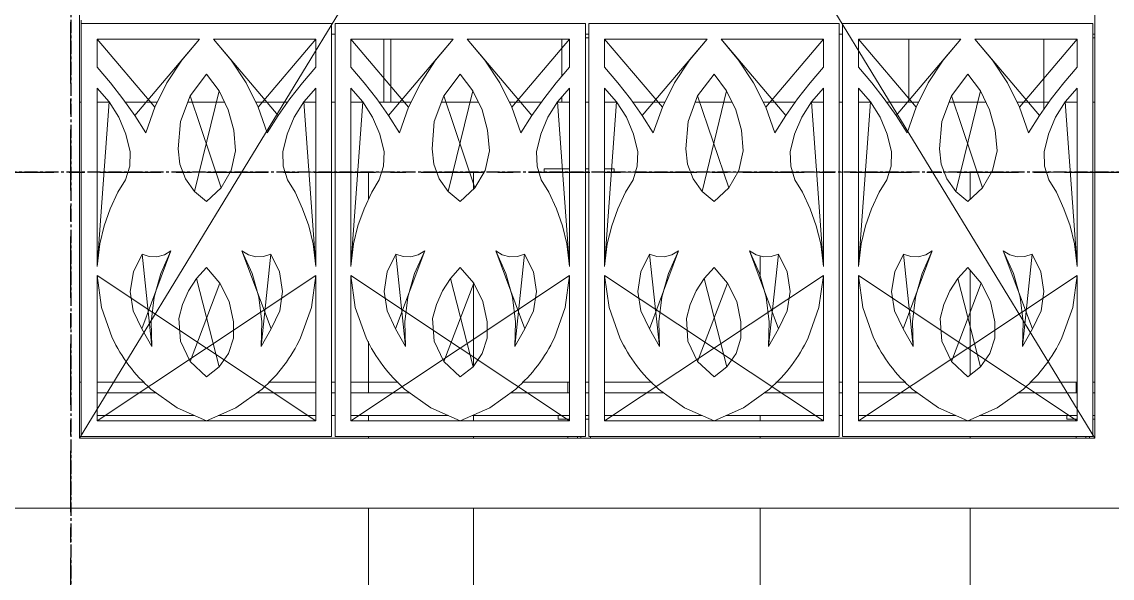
# Model space of a CAD drawing. Header units: millimetres. Extents: x -153298 to 620751, y -313239 to 250031.
# Drawn here: x 43493 to 46608, y 25166 to 26756 of the extents above; entities that cross this region are included whole.
import ezdxf
from ezdxf.enums import TextEntityAlignment as Align

# ---------------------------------------------------------------- set-up
doc = ezdxf.new("R2010")
doc.units = ezdxf.units.MM
for name, pattern in [('CENTER', [2, 1.25, -0.25, 0.25, -0.25]), ('TA_GL_000.70000', [1.925, 0.7, -0.175, 0.175, -0.175, 0.7]), ('XKITLINE00', [0])]:
    doc.linetypes.add(name, pattern=pattern)
for name, color, linetype in [('000 - 0_SYM_DWG_GRIDLINE_MAIN_COLOR_251', 251, 'Continuous'), ('000 - 0_SYM_DWG_SLOPE-SYM_TEXT_COLOR_3', 3, 'Continuous'), ('000 - EXISTING_BUILDING_MAIN_COLOR_251', 251, 'Continuous'), ('000 - EXISTING_BUILDING_MAIN_COLOR_3', 3, 'Continuous'), ('000 - GRID', 251, 'CENTER')]:
    doc.layers.add(name, color=color, linetype=linetype)
doc.layers.add('Part', color=2, linetype='Continuous', lineweight=0)
doc.styles.add('ARIAL', font='arial.ttf')
doc.styles.add('TA', font='', dxfattribs={"height": 4.5})
doc.styles.get('TA').set_extended_font_data('Cordia New')

# ---------------------------------------------------------------- blocks, each defined once
blk = doc.blocks.new('*A12971262')
at = {"layer": 'Part', "linetype": 'XKITLINE00', "lineweight": 0}
for p, q in [((395.569912, 30.902545), (395.569912, 36.670521)), ((407.409912, 31.698387), (407.409912, 32.94092)), ((407.409912, 29.31313), (407.409912, 30.902739)), ((395.569912, 12.502545), (395.569912, 30.382545)), ((407.409912, 28.171642), (407.409912, 28.353069)), ((407.409912, 22.178387), (407.409912, 23.42092)), ((407.409912, 19.79313), (407.409912, 21.382739)), ((407.409912, 18.651642), (407.409912, 18.833069)), ((407.409912, 12.658387), (407.409912, 13.90092)), ((395.569912, 10.42254), (395.569912, 11.982545)), ((407.409912, 10.42254), (407.409912, 11.862739))]:
    blk.add_line(p, q, dxfattribs=at)
blk = doc.blocks.new('*A13041267')
at = {"layer": 'Part', "linetype": 'XKITLINE00', "lineweight": 0}
for p, q in [((400.457909, 10.42254), (400.497911, 10.42254)), ((400.857919, 10.42254), (401.139185, 10.42254)), ((401.504635, 10.42254), (402.23285, 10.42254)), ((402.929858, 10.42254), (403.771649, 10.42254)), ((404.482964, 10.42254), (405.211179, 10.42254)), ((405.576629, 10.42254), (405.857895, 10.42254)), ((406.217911, 10.42254), (406.297911, 10.42254)), ((406.657919, 10.42254), (406.939185, 10.42254)), ((407.304635, 10.42254), (408.03285, 10.42254)), ((408.729858, 10.42254), (409.571649, 10.42254)), ((410.282964, 10.42254), (411.011179, 10.42254)), ((411.376629, 10.42254), (411.657895, 10.42254)), ((412.017911, 10.42254), (412.097911, 10.42254)), ((412.457919, 10.42254), (412.739185, 10.42254)), ((413.104635, 10.42254), (413.83285, 10.42254)), ((414.529858, 10.42254), (415.371649, 10.42254)), ((416.082964, 10.42254), (416.811179, 10.42254)), ((417.176629, 10.42254), (417.457895, 10.42254)), ((417.817911, 10.42254), (417.897911, 10.42254)), ((418.257919, 10.42254), (418.539185, 10.42254)), ((418.904635, 10.42254), (419.63285, 10.42254)), ((420.329858, 10.42254), (421.171649, 10.42254)), ((421.882964, 10.42254), (422.611179, 10.42254)), ((422.976629, 10.42254), (423.257895, 10.42254)), ((423.617911, 10.42254), (423.657912, 10.42254)), ((400.457909, 8.82254), (400.497911, 8.82254)), ((400.857919, 8.82254), (401.561046, 8.82254)), ((402.821795, 8.82254), (403.90225, 8.82254)), ((405.154768, 8.82254), (405.857895, 8.82254)), ((406.217911, 8.82254), (406.297911, 8.82254)), ((406.657919, 8.82254), (407.361046, 8.82254)), ((408.621795, 8.82254), (409.70225, 8.82254)), ((410.954768, 8.82254), (411.657895, 8.82254)), ((412.017911, 8.82254), (412.097911, 8.82254)), ((412.457919, 8.82254), (413.161046, 8.82254)), ((414.421795, 8.82254), (415.50225, 8.82254)), ((416.754768, 8.82254), (417.457895, 8.82254)), ((417.817911, 8.82254), (417.897911, 8.82254)), ((418.257919, 8.82254), (418.961046, 8.82254)), ((420.221795, 8.82254), (421.30225, 8.82254)), ((422.554768, 8.82254), (423.257895, 8.82254)), ((423.617911, 8.82254), (423.657912, 8.82254))]:
    blk.add_line(p, q, dxfattribs=at)
blk = doc.blocks.new('*A13051268')
at = {"layer": 'Part', "linetype": 'XKITLINE00', "lineweight": 0}
for p, q in [((400.457909, 8.822545), (400.497911, 8.822545)), ((400.857919, 8.822545), (401.561047, 8.822545)), ((402.821793, 8.822545), (403.902253, 8.822545)), ((405.154767, 8.822545), (405.857895, 8.822545)), ((406.217911, 8.822545), (406.297911, 8.822545)), ((406.657919, 8.822545), (407.361047, 8.822545)), ((408.621793, 8.822545), (409.702253, 8.822545)), ((410.954767, 8.822545), (411.657895, 8.822545)), ((412.017911, 8.822545), (412.097911, 8.822545)), ((412.457919, 8.822545), (413.161047, 8.822545)), ((414.421793, 8.822545), (415.502253, 8.822545)), ((416.754767, 8.822545), (417.457895, 8.822545)), ((417.817911, 8.822545), (417.897911, 8.822545)), ((418.257919, 8.822545), (418.961047, 8.822545)), ((420.221793, 8.822545), (421.302253, 8.822545)), ((422.554767, 8.822545), (423.257895, 8.822545)), ((423.617911, 8.822545), (423.657912, 8.822545)), ((400.457909, 4.022545), (400.497911, 4.022545)), ((400.857919, 4.022545), (401.941614, 4.022545)), ((404.7742, 4.022545), (405.857895, 4.022545)), ((406.217911, 4.022545), (406.297911, 4.022545)), ((406.657919, 4.022545), (407.741614, 4.022545)), ((410.5742, 4.022545), (411.657895, 4.022545)), ((412.017911, 4.022545), (412.097911, 4.022545)), ((412.457919, 4.022545), (413.541614, 4.022545)), ((416.3742, 4.022545), (417.457895, 4.022545)), ((417.817911, 4.022545), (417.897911, 4.022545)), ((418.257919, 4.022545), (419.341614, 4.022545)), ((422.1742, 4.022545), (423.257895, 4.022545)), ((423.617911, 4.022545), (423.657912, 4.022545))]:
    blk.add_line(p, q, dxfattribs=at)
blk = doc.blocks.new('*A13361296')
at = {"layer": 'Part', "linetype": 'XKITLINE00', "lineweight": 0}
for p, q in [((407.057888, 8.20333), (407.057888, 8.822545)), ((407.057888, 8.822545), (407.361047, 8.822545)), ((408.621793, 8.822545), (409.457888, 8.822545)), ((409.457888, 8.429114), (409.457888, 8.822545)), ((409.457888, 4.380215), (409.457888, 6.295593)), ((407.057888, 3.778517), (407.057888, 4.949614)), ((407.057888, 3.138387), (407.057888, 3.258517)), ((409.457888, 3.138387), (409.457888, 3.258517)), ((407.057888, 2.742546), (407.057888, 2.782517)), ((409.457888, 2.742546), (409.457888, 2.782517)), ((407.057888, -20.634477), (407.057888, 1.142546)), ((409.457888, -20.634477), (409.457888, 1.142546))]:
    blk.add_line(p, q, dxfattribs=at)
blk = doc.blocks.new('*A13371297')
at = {"layer": 'Part', "linetype": 'XKITLINE00', "lineweight": 0}
for p, q in [((416.754767, 8.822545), (417.457895, 8.822545)), ((417.817911, 8.822545), (417.897911, 8.822545)), ((418.257919, 8.822545), (418.961047, 8.822545)), ((420.221793, 8.822545), (420.809888, 8.822545)), ((420.809888, 8.200139), (420.809888, 8.822545)), ((416.009888, 6.477266), (416.009888, 6.912047)), ((420.809888, 4.181653), (420.809888, 6.582558)), ((416.009888, 3.138387), (416.009888, 3.258517)), ((420.809888, 3.138387), (420.809888, 3.161492)), ((416.009888, 2.742546), (416.009888, 2.782517)), ((420.809888, 2.742546), (420.809888, 2.782517)), ((416.009888, -20.634477), (416.009888, 1.142546)), ((420.809888, -20.634477), (420.809888, 1.142546))]:
    blk.add_line(p, q, dxfattribs=at)
blk = doc.blocks.new('*A17691722')
at = {"layer": '000 - EXISTING_BUILDING_MAIN_COLOR_3', "linetype": 'XKITLINE00', "lineweight": 0}
for p, q in [((423.657912, 40.822545), (400.457909, 2.742546)), ((400.457909, 40.822545), (423.657912, 2.742546)), ((400.457909, 2.742546), (400.457909, 40.822545)), ((423.657912, 2.742546), (423.657912, 40.822545)), ((400.457909, 2.742546), (423.657912, 2.742546)), ((398.857909, 1.142546), (521.257903, 1.142546))]:
    blk.add_line(p, q, dxfattribs=at)
blk = doc.blocks.new('*A17701723')
at = {"layer": 'Part', "linetype": 'XKITLINE00', "lineweight": 0}
for p, q in [((400.497911, 12.222517), (400.497911, 12.302517)), ((406.217911, 11.978517), (406.297911, 11.978517)), ((412.017911, 11.978517), (412.097911, 11.978517)), ((417.817911, 11.978517), (417.897911, 11.978517)), ((423.617911, 11.978517), (423.657912, 11.978517))]:
    blk.add_line(p, q, dxfattribs=at)
blk = doc.blocks.new('*A17741727')
at = {"layer": 'Part', "linetype": 'XKITLINE00', "lineweight": 0}
for p, q in [((400.857919, 3.778517), (402.208691, 3.778517)), ((404.507123, 3.778517), (405.857895, 3.778517)), ((406.217911, 3.778517), (406.297911, 3.778517)), ((406.657919, 3.778517), (408.008691, 3.778517)), ((410.307123, 3.778517), (411.657895, 3.778517)), ((412.017911, 3.778517), (412.097911, 3.778517)), ((412.457919, 3.778517), (413.808691, 3.778517)), ((416.107123, 3.778517), (417.457895, 3.778517)), ((417.817911, 3.778517), (417.897911, 3.778517)), ((418.257919, 3.778517), (419.608691, 3.778517)), ((421.907123, 3.778517), (423.257895, 3.778517)), ((423.617911, 3.778517), (423.657912, 3.778517)), ((400.857919, 3.258517), (403.087711, 3.258517)), ((403.628117, 3.258517), (405.857895, 3.258517)), ((406.217911, 3.258517), (406.297911, 3.258517)), ((406.657919, 3.258517), (408.887711, 3.258517)), ((409.428117, 3.258517), (411.657895, 3.258517)), ((412.017911, 3.258517), (412.097911, 3.258517)), ((412.457919, 3.258517), (414.687711, 3.258517)), ((415.228117, 3.258517), (417.457895, 3.258517)), ((417.817911, 3.258517), (417.897911, 3.258517)), ((418.257919, 3.258517), (420.487711, 3.258517)), ((421.028117, 3.258517), (423.257895, 3.258517)), ((423.617911, 3.258517), (423.657912, 3.258517))]:
    blk.add_line(p, q, dxfattribs=at)
blk = doc.blocks.new('*A18151764')
at = {"layer": 'Part', "linetype": 'XKITLINE00', "lineweight": 0}
for p, q in [((419.409912, 33.572964), (419.409912, 35.470973)), ((407.569912, 34.032392), (407.569912, 35.274208)), ((407.569912, 31.698387), (407.569912, 32.768054)), ((419.409912, 31.698387), (419.409912, 32.508756)), ((407.569912, 29.078253), (407.569912, 30.902785)), ((419.409912, 28.87711), (419.409912, 30.902854)), ((419.409912, 24.052964), (419.409912, 25.950973)), ((407.569912, 24.512392), (407.569912, 25.754208)), ((407.569912, 22.178387), (407.569912, 23.248054)), ((419.409912, 22.178387), (419.409912, 22.988756)), ((407.569912, 19.558253), (407.569912, 21.382785)), ((419.409912, 19.35711), (419.409912, 21.382854)), ((407.569912, 14.992392), (407.569912, 16.234208)), ((419.409912, 14.532964), (419.409912, 16.430973)), ((407.569912, 12.658387), (407.569912, 13.728054)), ((419.409912, 12.658387), (419.409912, 13.468756)), ((407.569912, 10.42254), (407.569912, 11.862785)), ((419.409912, 10.42254), (419.409912, 11.862854))]:
    blk.add_line(p, q, dxfattribs=at)
blk = doc.blocks.new('*A18171766')
at = {"layer": 'Part', "linetype": 'XKITLINE00', "lineweight": 0}
for p, q in [((423.237855, 3.778517), (423.237855, 4.022545)), ((423.237855, 3.138387), (423.237855, 3.178517)), ((423.237855, 2.742546), (423.237855, 2.782517))]:
    blk.add_line(p, q, dxfattribs=at)
blk = doc.blocks.new('*A18181767')
at = {"layer": 'Part', "linetype": 'XKITLINE00', "lineweight": 0}
for p, q in [((423.457855, 2.742546), (423.457855, 2.782517)), ((423.537855, 2.742546), (423.537855, 2.782517))]:
    blk.add_line(p, q, dxfattribs=at)
blk = doc.blocks.new('*A18191768')
at = {"layer": 'Part', "linetype": 'XKITLINE00', "lineweight": 0}
for p, q in [((423.017855, 3.258517), (423.017855, 3.178517)), ((423.017855, 3.178517), (423.257895, 3.178517)), ((423.617911, 3.178517), (423.657912, 3.178517))]:
    blk.add_line(p, q, dxfattribs=at)
blk = doc.blocks.new('*A18271776')
at = {"layer": 'Part', "linetype": 'XKITLINE00', "lineweight": 0}
for p, q in [((422.497888, 38.821757), (422.497888, 40.022545)), ((422.497888, 34.655695), (422.497888, 34.659501)), ((422.497888, 31.698387), (422.497888, 32.932262)), ((422.497888, 29.301757), (422.497888, 30.902741)), ((422.497888, 25.135695), (422.497888, 25.139501)), ((422.497888, 22.178387), (422.497888, 23.412262)), ((422.497888, 19.781757), (422.497888, 21.382741)), ((422.497888, 15.615695), (422.497888, 15.619501)), ((422.497888, 12.658387), (422.497888, 13.892262)), ((422.497888, 10.261757), (422.497888, 11.862741)), ((422.554767, 8.822545), (423.257895, 8.822545)), ((423.617911, 8.822545), (423.657912, 8.822545)), ((424.457912, 8.822545), (424.497888, 8.822545))]:
    blk.add_line(p, q, dxfattribs=at)
blk = doc.blocks.new('*A18281777')
at = {"layer": 'Part', "linetype": 'XKITLINE00', "lineweight": 0}
for p, q in [((398.497888, 8.822545), (398.497888, 40.022545)), ((398.497888, 40.022545), (398.857909, 40.022545)), ((400.457909, 40.022545), (400.497888, 40.022545)), ((398.497888, 8.822545), (398.857909, 8.822545)), ((400.457909, 8.822545), (400.497888, 8.822545))]:
    blk.add_line(p, q, dxfattribs=at)
blk = doc.blocks.new('*A18301779')
at = {"layer": '000 - EXISTING_BUILDING_MAIN_COLOR_251', "linetype": 'XKITLINE00', "lineweight": 0}
for p, q in [((400.497911, 2.782517), (400.497911, 12.222517)), ((400.497911, 12.222517), (406.217911, 12.222517)), ((406.217911, 12.222517), (406.217911, 2.782517)), ((406.297911, 2.782517), (406.297911, 12.222517)), ((406.297911, 12.222517), (412.017911, 12.222517)), ((412.017911, 12.222517), (412.017911, 2.782517)), ((417.817911, 12.222517), (412.097911, 12.222517)), ((412.097911, 12.222517), (412.097911, 2.782517)), ((417.817911, 2.782517), (417.817911, 12.222517)), ((423.617911, 12.222517), (417.897911, 12.222517)), ((417.897911, 12.222517), (417.897911, 2.782517)), ((423.617911, 2.782517), (423.617911, 12.222517)), ((400.857919, 11.862523), (403.197671, 11.863195)), ((400.857919, 11.862523), (402.177312, 10.310619)), ((400.857919, 11.225377), (400.857919, 11.862523)), ((403.197671, 11.863195), (401.718825, 10.118561)), ((403.197671, 11.863195), (402.795711, 11.38812)), ((403.518143, 11.863195), (404.996989, 10.118561)), ((403.920103, 11.38812), (403.518143, 11.863195)), ((403.518143, 11.863195), (405.857895, 11.862523)), ((405.857895, 11.862523), (404.538502, 10.310619)), ((405.857895, 11.862523), (405.857895, 11.225377)), ((406.657919, 11.862523), (408.997671, 11.863195)), ((406.657919, 11.862523), (407.977312, 10.310619)), ((406.657919, 11.225377), (406.657919, 11.862523)), ((408.997671, 11.863195), (407.518825, 10.118561)), ((408.997671, 11.863195), (408.595711, 11.38812)), ((409.318143, 11.863195), (410.796989, 10.118561)), ((409.720103, 11.38812), (409.318143, 11.863195)), ((409.318143, 11.863195), (411.657895, 11.862523)), ((411.657895, 11.862523), (410.338502, 10.310619)), ((411.657895, 11.862523), (411.657895, 11.225377)), ((412.457919, 11.862523), (414.797671, 11.863195)), ((412.457919, 11.862523), (413.777312, 10.310619)), ((412.457919, 11.225377), (412.457919, 11.862523)), ((414.797671, 11.863195), (413.318825, 10.118561)), ((414.797671, 11.863195), (414.395711, 11.38812)), ((415.118143, 11.863195), (416.596989, 10.118561)), ((415.520103, 11.38812), (415.118143, 11.863195)), ((415.118143, 11.863195), (417.457895, 11.862523)), ((417.457895, 11.862523), (416.138502, 10.310619)), ((417.457895, 11.862523), (417.457895, 11.225377)), ((418.257919, 11.862523), (420.597671, 11.863195)), ((418.257919, 11.862523), (419.577312, 10.310619)), ((418.257919, 11.225377), (418.257919, 11.862523)), ((420.597671, 11.863195), (419.118825, 10.118561)), ((420.597671, 11.863195), (420.195711, 11.38812)), ((420.918143, 11.863195), (422.396989, 10.118561)), ((421.320103, 11.38812), (420.918143, 11.863195)), ((420.918143, 11.863195), (423.257895, 11.862523)), ((423.257895, 11.862523), (421.938502, 10.310619)), ((423.257895, 11.862523), (423.257895, 11.225377)), ((401.162219, 10.87014), (400.857919, 11.225377)), ((402.795711, 11.38812), (402.453931, 10.868068)), ((404.261883, 10.868068), (403.920103, 11.38812)), ((405.553595, 10.87014), (405.857895, 11.225377)), ((406.962219, 10.87014), (406.657919, 11.225377)), ((408.595711, 11.38812), (408.253931, 10.868068)), ((410.061883, 10.868068), (409.720103, 11.38812)), ((411.353595, 10.87014), (411.657895, 11.225377)), ((412.762219, 10.87014), (412.457919, 11.225377)), ((414.395711, 11.38812), (414.053931, 10.868068)), ((415.861883, 10.868068), (415.520103, 11.38812)), ((417.153595, 10.87014), (417.457895, 11.225377)), ((418.562219, 10.87014), (418.257919, 11.225377)), ((420.195711, 11.38812), (419.853931, 10.868068)), ((421.661883, 10.868068), (421.320103, 11.38812)), ((422.953595, 10.87014), (423.257895, 11.225377)), ((402.984028, 10.566175), (403.357895, 11.065694)), ((403.357895, 11.065694), (403.644908, 10.681065)), ((408.784028, 10.566175), (409.157895, 11.065694)), ((409.157895, 11.065694), (409.444908, 10.681065)), ((414.584028, 10.566175), (414.957895, 11.065694)), ((414.957895, 11.065694), (415.244908, 10.681065)), ((420.384028, 10.566175), (420.757895, 11.065694)), ((420.757895, 11.065694), (421.044908, 10.681065)), ((400.857919, 10.746434), (400.857919, 6.666434)), ((401.132936, 10.432518), (400.857919, 10.746434)), ((401.449402, 10.500927), (401.162219, 10.87014)), ((402.453931, 10.868068), (402.177312, 10.310619)), ((404.538502, 10.310619), (404.261883, 10.868068)), ((405.553595, 10.87014), (405.266412, 10.500927)), ((405.582878, 10.432518), (405.857895, 10.746434)), ((405.857895, 10.746434), (405.857895, 6.666434)), ((406.657919, 10.746434), (406.657919, 6.666434)), ((406.932936, 10.432518), (406.657919, 10.746434)), ((407.249402, 10.500927), (406.962219, 10.87014)), ((408.253931, 10.868068), (407.977312, 10.310619)), ((410.338502, 10.310619), (410.061883, 10.868068)), ((411.353595, 10.87014), (411.066412, 10.500927)), ((411.382878, 10.432518), (411.657895, 10.746434)), ((411.657895, 10.746434), (411.657895, 6.666434)), ((412.457919, 10.746434), (412.457919, 6.666434)), ((412.732936, 10.432518), (412.457919, 10.746434)), ((413.049402, 10.500927), (412.762219, 10.87014)), ((414.053931, 10.868068), (413.777312, 10.310619)), ((416.138502, 10.310619), (415.861883, 10.868068)), ((417.153595, 10.87014), (416.866412, 10.500927)), ((417.182878, 10.432518), (417.457895, 10.746434)), ((417.457895, 6.666434), (417.457895, 10.746434)), ((418.257919, 10.746434), (418.257919, 6.666434)), ((418.532936, 10.432518), (418.257919, 10.746434)), ((418.849402, 10.500927), (418.562219, 10.87014)), ((419.853931, 10.868068), (419.577312, 10.310619)), ((421.938502, 10.310619), (421.661883, 10.868068)), ((422.953595, 10.87014), (422.666412, 10.500927)), ((422.982878, 10.432518), (423.257895, 10.746434)), ((423.257895, 6.666434), (423.257895, 10.746434)), ((401.718825, 10.118561), (401.449402, 10.500927)), ((402.763857, 9.982377), (402.984028, 10.566175)), ((402.984028, 10.566175), (403.695296, 8.463653)), ((403.644908, 10.681065), (403.084853, 8.381446)), ((403.644908, 10.681065), (403.856162, 10.250151)), ((405.266412, 10.500927), (404.996989, 10.118561)), ((407.518825, 10.118561), (407.249402, 10.500927)), ((408.563857, 9.982377), (408.784028, 10.566175)), ((408.784028, 10.566175), (409.495296, 8.463653)), ((409.444908, 10.681065), (408.884853, 8.381446)), ((409.444908, 10.681065), (409.656162, 10.250151)), ((411.066412, 10.500927), (410.796989, 10.118561)), ((413.318825, 10.118561), (413.049402, 10.500927)), ((414.363857, 9.982377), (414.584028, 10.566175)), ((414.584028, 10.566175), (415.295296, 8.463653)), ((415.244908, 10.681065), (414.684853, 8.381446)), ((415.244908, 10.681065), (415.456162, 10.250151)), ((416.866412, 10.500927), (416.596989, 10.118561)), ((419.118825, 10.118561), (418.849402, 10.500927)), ((420.163857, 9.982377), (420.384028, 10.566175)), ((420.384028, 10.566175), (421.095296, 8.463653)), ((421.044908, 10.681065), (420.484853, 8.381446)), ((421.044908, 10.681065), (421.256162, 10.250151)), ((422.666412, 10.500927), (422.396989, 10.118561)), ((401.132936, 10.432518), (400.857919, 6.666434)), ((401.132936, 10.432518), (401.354443, 10.078805)), ((402.177312, 10.310619), (401.969888, 9.723897)), ((403.856162, 10.250151), (403.984427, 9.787697)), ((404.745926, 9.723897), (404.538502, 10.310619)), ((405.361371, 10.078805), (405.582878, 10.432518)), ((405.582878, 10.432518), (405.857895, 6.666434)), ((406.932936, 10.432518), (406.657919, 6.666434)), ((406.932936, 10.432518), (407.154443, 10.078805)), ((407.977312, 10.310619), (407.769888, 9.723897)), ((409.656162, 10.250151), (409.784427, 9.787697)), ((410.545926, 9.723897), (410.338502, 10.310619)), ((411.161371, 10.078805), (411.382878, 10.432518)), ((411.382878, 10.432518), (411.657895, 6.666434)), ((412.457919, 6.666434), (412.732936, 10.432518)), ((412.732936, 10.432518), (412.954443, 10.078805)), ((413.777312, 10.310619), (413.569888, 9.723897)), ((415.456162, 10.250151), (415.584427, 9.787697)), ((416.345926, 9.723897), (416.138502, 10.310619)), ((416.961371, 10.078805), (417.182878, 10.432518)), ((417.182878, 10.432518), (417.457895, 6.666434)), ((418.257919, 6.666434), (418.532936, 10.432518)), ((418.532936, 10.432518), (418.754443, 10.078805)), ((419.577312, 10.310619), (419.369888, 9.723897)), ((421.256162, 10.250151), (421.384427, 9.787697)), ((422.145926, 9.723897), (421.938502, 10.310619)), ((422.761371, 10.078805), (422.982878, 10.432518)), ((422.982878, 10.432518), (423.257895, 6.666434)), ((401.354443, 10.078805), (401.516785, 9.694328)), ((401.969888, 9.723897), (401.718825, 10.118561)), ((402.714758, 9.360376), (402.763857, 9.982377)), ((404.996989, 10.118561), (404.745926, 9.723897)), ((405.199029, 9.694328), (405.361371, 10.078805)), ((407.154443, 10.078805), (407.316785, 9.694328)), ((407.769888, 9.723897), (407.518825, 10.118561)), ((408.514758, 9.360376), (408.563857, 9.982377)), ((410.796989, 10.118561), (410.545926, 9.723897)), ((410.999029, 9.694328), (411.161371, 10.078805)), ((412.954443, 10.078805), (413.116785, 9.694328)), ((413.569888, 9.723897), (413.318825, 10.118561)), ((414.314758, 9.360376), (414.363857, 9.982377)), ((416.596989, 10.118561), (416.345926, 9.723897)), ((416.799029, 9.694328), (416.961371, 10.078805)), ((418.754443, 10.078805), (418.916785, 9.694328)), ((419.369888, 9.723897), (419.118825, 10.118561)), ((420.114758, 9.360376), (420.163857, 9.982377)), ((422.396989, 10.118561), (422.145926, 9.723897)), ((422.599029, 9.694328), (422.761371, 10.078805)), ((404.025313, 9.309529), (403.984427, 9.787697)), ((409.825313, 9.309529), (409.784427, 9.787697)), ((415.625313, 9.309529), (415.584427, 9.787697)), ((421.425313, 9.309529), (421.384427, 9.787697)), ((401.615815, 9.288901), (401.516785, 9.694328)), ((405.099998, 9.288901), (405.199029, 9.694328)), ((407.415815, 9.288901), (407.316785, 9.694328)), ((410.899998, 9.288901), (410.999029, 9.694328)), ((413.215815, 9.288901), (413.116785, 9.694328)), ((416.699998, 9.288901), (416.799029, 9.694328)), ((419.015815, 9.288901), (418.916785, 9.694328)), ((422.499998, 9.288901), (422.599029, 9.694328)), ((401.615815, 9.288901), (401.603508, 8.961042)), ((402.752504, 9.005819), (402.714758, 9.360376)), ((404.025313, 9.309529), (403.924698, 8.861468)), ((405.112306, 8.961042), (405.099998, 9.288901)), ((407.415815, 9.288901), (407.403508, 8.961042)), ((408.552504, 9.005819), (408.514758, 9.360376)), ((409.825313, 9.309529), (409.724698, 8.861468)), ((410.912306, 8.961042), (410.899998, 9.288901)), ((413.215815, 9.288901), (413.203508, 8.961042)), ((414.352504, 9.005819), (414.314758, 9.360376)), ((415.625313, 9.309529), (415.524698, 8.861468)), ((416.712306, 8.961042), (416.699998, 9.288901)), ((419.015815, 9.288901), (419.003508, 8.961042)), ((420.152504, 9.005819), (420.114758, 9.360376)), ((421.425313, 9.309529), (421.324698, 8.861468)), ((422.512306, 8.961042), (422.499998, 9.288901)), ((402.878596, 8.672297), (402.752504, 9.005819)), ((408.678596, 8.672297), (408.552504, 9.005819)), ((414.478596, 8.672297), (414.352504, 9.005819)), ((420.278596, 8.672297), (420.152504, 9.005819)), ((401.603508, 8.961042), (401.50734, 8.647363)), ((403.924698, 8.861468), (403.695296, 8.463653)), ((405.208474, 8.647363), (405.112306, 8.961042)), ((407.403508, 8.961042), (407.30734, 8.647363)), ((409.724698, 8.861468), (409.495296, 8.463653)), ((411.008474, 8.647363), (410.912306, 8.961042)), ((413.203508, 8.961042), (413.10734, 8.647363)), ((415.524698, 8.861468), (415.295296, 8.463653)), ((416.808474, 8.647363), (416.712306, 8.961042)), ((419.003508, 8.961042), (418.90734, 8.647363)), ((421.324698, 8.861468), (421.095296, 8.463653)), ((422.608474, 8.647363), (422.512306, 8.961042)), ((401.333773, 8.368944), (401.50734, 8.647363)), ((403.084853, 8.381446), (402.878596, 8.672297)), ((405.382041, 8.368944), (405.208474, 8.647363)), ((407.133773, 8.368944), (407.30734, 8.647363)), ((408.884853, 8.381446), (408.678596, 8.672297)), ((411.182041, 8.368944), (411.008474, 8.647363)), ((412.933773, 8.368944), (413.10734, 8.647363)), ((414.684853, 8.381446), (414.478596, 8.672297)), ((416.982041, 8.368944), (416.808474, 8.647363)), ((418.733773, 8.368944), (418.90734, 8.647363)), ((420.484853, 8.381446), (420.278596, 8.672297)), ((422.782041, 8.368944), (422.608474, 8.647363)), ((401.333773, 8.368944), (401.159609, 7.988841)), ((403.357895, 8.152135), (403.084853, 8.381446)), ((403.695296, 8.463653), (403.357895, 8.152135)), ((405.556205, 7.988841), (405.382041, 8.368944)), ((407.133773, 8.368944), (406.959609, 7.988841)), ((409.157895, 8.152135), (408.884853, 8.381446)), ((409.495296, 8.463653), (409.157895, 8.152135)), ((411.356205, 7.988841), (411.182041, 8.368944)), ((412.933773, 8.368944), (412.759609, 7.988841)), ((414.957895, 8.152135), (414.684853, 8.381446)), ((415.295296, 8.463653), (414.957895, 8.152135)), ((417.156205, 7.988841), (416.982041, 8.368944)), ((418.733773, 8.368944), (418.559609, 7.988841)), ((420.757895, 8.152135), (420.484853, 8.381446)), ((421.095296, 8.463653), (420.757895, 8.152135)), ((422.956205, 7.988841), (422.782041, 8.368944)), ((401.159609, 7.988841), (401.021038, 7.594367)), ((405.694776, 7.594367), (405.556205, 7.988841)), ((406.959609, 7.988841), (406.821038, 7.594367)), ((411.494776, 7.594367), (411.356205, 7.988841)), ((412.759609, 7.988841), (412.621038, 7.594367)), ((417.294776, 7.594367), (417.156205, 7.988841)), ((418.559609, 7.988841), (418.421038, 7.594367)), ((423.094776, 7.594367), (422.956205, 7.988841)), ((401.021038, 7.594367), (400.919228, 7.188848)), ((405.796585, 7.188848), (405.694776, 7.594367)), ((406.821038, 7.594367), (406.719228, 7.188848)), ((411.596585, 7.188848), (411.494776, 7.594367)), ((412.621038, 7.594367), (412.519228, 7.188848)), ((417.396585, 7.188848), (417.294776, 7.594367)), ((418.421038, 7.594367), (418.319228, 7.188848)), ((423.196585, 7.188848), (423.094776, 7.594367)), ((400.919228, 7.188848), (400.857919, 6.666434)), ((402.545884, 7.025792), (401.881119, 5.241918)), ((402.545884, 7.025792), (402.31483, 6.509249)), ((402.396155, 6.935593), (402.545884, 7.025792)), ((404.16993, 7.025792), (404.834695, 5.241918)), ((404.400984, 6.509249), (404.16993, 7.025792)), ((404.16993, 7.025792), (404.319659, 6.935593)), ((405.857895, 6.666434), (405.796585, 7.188848)), ((406.719228, 7.188848), (406.657919, 6.666434)), ((408.345884, 7.025792), (407.681119, 5.241918)), ((408.345884, 7.025792), (408.11483, 6.509249)), ((408.196155, 6.935593), (408.345884, 7.025792)), ((409.96993, 7.025792), (410.634695, 5.241918)), ((410.200984, 6.509249), (409.96993, 7.025792)), ((409.96993, 7.025792), (410.119659, 6.935593)), ((411.657895, 6.666434), (411.596585, 7.188848)), ((412.519228, 7.188848), (412.457919, 6.666434)), ((414.145884, 7.025792), (413.481119, 5.241918)), ((414.145884, 7.025792), (413.91483, 6.509249)), ((413.996155, 6.935593), (414.145884, 7.025792)), ((415.76993, 7.025792), (416.434695, 5.241918)), ((416.000984, 6.509249), (415.76993, 7.025792)), ((415.76993, 7.025792), (415.919659, 6.935593)), ((417.457895, 6.666434), (417.396585, 7.188848)), ((418.319228, 7.188848), (418.257919, 6.666434)), ((419.945884, 7.025792), (419.281119, 5.241918)), ((419.945884, 7.025792), (419.71483, 6.509249)), ((419.796155, 6.935593), (419.945884, 7.025792)), ((421.56993, 7.025792), (422.234695, 5.241918)), ((421.800984, 6.509249), (421.56993, 7.025792)), ((421.56993, 7.025792), (421.719659, 6.935593)), ((423.257895, 6.666434), (423.196585, 7.188848)), ((401.687051, 6.545111), (401.886307, 6.951741)), ((401.886307, 6.951741), (402.108994, 4.836827)), ((401.886307, 6.951741), (402.05231, 6.89699)), ((402.05231, 6.89699), (402.22702, 6.891456)), ((402.22702, 6.891456), (402.396155, 6.935593)), ((404.319659, 6.935593), (404.488793, 6.891456)), ((404.488793, 6.891456), (404.663504, 6.89699)), ((404.829507, 6.951741), (404.60682, 4.836827)), ((404.663504, 6.89699), (404.829507, 6.951741)), ((404.829507, 6.951741), (405.028763, 6.545111)), ((407.487051, 6.545111), (407.686307, 6.951741)), ((407.686307, 6.951741), (407.908994, 4.836827)), ((407.686307, 6.951741), (407.85231, 6.89699)), ((407.85231, 6.89699), (408.02702, 6.891456)), ((408.02702, 6.891456), (408.196155, 6.935593)), ((410.119659, 6.935593), (410.288793, 6.891456)), ((410.288793, 6.891456), (410.463504, 6.89699)), ((410.629507, 6.951741), (410.40682, 4.836827)), ((410.463504, 6.89699), (410.629507, 6.951741)), ((410.629507, 6.951741), (410.828763, 6.545111)), ((413.287051, 6.545111), (413.486307, 6.951741)), ((413.486307, 6.951741), (413.708994, 4.836827)), ((413.486307, 6.951741), (413.65231, 6.89699)), ((413.65231, 6.89699), (413.82702, 6.891456)), ((413.82702, 6.891456), (413.996155, 6.935593)), ((415.919659, 6.935593), (416.088793, 6.891456)), ((416.088793, 6.891456), (416.263504, 6.89699)), ((416.429507, 6.951741), (416.20682, 4.836827)), ((416.263504, 6.89699), (416.429507, 6.951741)), ((416.429507, 6.951741), (416.628763, 6.545111)), ((419.087051, 6.545111), (419.286307, 6.951741)), ((419.286307, 6.951741), (419.508994, 4.836827)), ((419.286307, 6.951741), (419.45231, 6.89699)), ((419.45231, 6.89699), (419.62702, 6.891456)), ((419.62702, 6.891456), (419.796155, 6.935593)), ((421.719659, 6.935593), (421.888793, 6.891456)), ((421.888793, 6.891456), (422.063504, 6.89699)), ((422.229507, 6.951741), (422.00682, 4.836827)), ((422.063504, 6.89699), (422.229507, 6.951741)), ((422.229507, 6.951741), (422.428763, 6.545111)), ((401.617637, 6.097637), (401.687051, 6.545111)), ((402.31483, 6.509249), (402.163059, 5.964118)), ((403.132818, 6.392025), (403.357895, 6.64272)), ((403.357895, 6.64272), (403.665902, 6.28632)), ((404.552755, 5.964118), (404.400984, 6.509249)), ((405.028763, 6.545111), (405.098177, 6.097637)), ((407.417637, 6.097637), (407.487051, 6.545111)), ((408.11483, 6.509249), (407.963059, 5.964118)), ((408.932818, 6.392025), (409.157895, 6.64272)), ((409.157895, 6.64272), (409.465902, 6.28632)), ((410.352755, 5.964118), (410.200984, 6.509249)), ((410.828763, 6.545111), (410.898177, 6.097637)), ((413.217637, 6.097637), (413.287051, 6.545111)), ((413.91483, 6.509249), (413.763059, 5.964118)), ((414.732818, 6.392025), (414.957895, 6.64272)), ((414.957895, 6.64272), (415.265902, 6.28632)), ((416.152755, 5.964118), (416.000984, 6.509249)), ((416.628763, 6.545111), (416.698177, 6.097637)), ((419.017637, 6.097637), (419.087051, 6.545111)), ((419.71483, 6.509249), (419.563059, 5.964118)), ((420.532818, 6.392025), (420.757895, 6.64272)), ((420.757895, 6.64272), (421.065902, 6.28632)), ((421.952755, 5.964118), (421.800984, 6.509249)), ((422.428763, 6.545111), (422.498177, 6.097637)), ((400.857919, 6.458957), (405.857895, 3.138387)), ((405.857895, 6.458957), (400.857919, 3.138387)), ((400.857919, 3.138387), (400.857919, 6.458957)), ((400.857919, 6.458957), (400.959356, 5.729821)), ((402.94957, 6.10931), (403.132818, 6.392025)), ((403.665902, 6.28632), (402.982075, 4.494752)), ((403.132818, 6.392025), (403.651025, 4.370287)), ((403.665902, 6.28632), (403.87561, 5.864524)), ((405.756458, 5.729821), (405.857895, 6.458957)), ((405.857895, 6.458957), (405.857895, 3.138387)), ((406.657919, 6.458957), (411.657895, 3.138387)), ((411.657895, 6.458957), (406.657919, 3.138387)), ((406.657919, 3.138387), (406.657919, 6.458957)), ((406.657919, 6.458957), (406.759356, 5.729821)), ((408.74957, 6.10931), (408.932818, 6.392025)), ((409.465902, 6.28632), (408.782075, 4.494752)), ((408.932818, 6.392025), (409.451025, 4.370287)), ((409.465902, 6.28632), (409.67561, 5.864524)), ((411.556458, 5.729821), (411.657895, 6.458957)), ((411.657895, 6.458957), (411.657895, 3.138387)), ((412.457919, 6.458957), (417.457895, 3.138387)), ((417.457895, 6.458957), (412.457919, 3.138387)), ((412.457919, 3.138387), (412.457919, 6.458957)), ((412.457919, 6.458957), (412.559356, 5.729821)), ((414.54957, 6.10931), (414.732818, 6.392025)), ((415.265902, 6.28632), (414.582075, 4.494752)), ((414.732818, 6.392025), (415.251025, 4.370287)), ((415.265902, 6.28632), (415.47561, 5.864524)), ((417.356458, 5.729821), (417.457895, 6.458957)), ((417.457895, 6.458957), (417.457895, 3.138387)), ((418.257919, 6.458957), (423.257895, 3.138387)), ((423.257895, 6.458957), (418.257919, 3.138387)), ((418.257919, 3.138387), (418.257919, 6.458957)), ((418.257919, 6.458957), (418.359356, 5.729821)), ((420.34957, 6.10931), (420.532818, 6.392025)), ((421.065902, 6.28632), (420.382075, 4.494752)), ((420.532818, 6.392025), (421.051025, 4.370287)), ((421.065902, 6.28632), (421.27561, 5.864524)), ((423.156458, 5.729821), (423.257895, 6.458957)), ((423.257895, 6.458957), (423.257895, 3.138387)), ((401.684335, 5.64975), (401.617637, 6.097637)), ((402.812631, 5.801487), (402.94957, 6.10931)), ((405.098177, 6.097637), (405.031479, 5.64975)), ((407.484335, 5.64975), (407.417637, 6.097637)), ((408.612631, 5.801487), (408.74957, 6.10931)), ((410.898177, 6.097637), (410.831479, 5.64975)), ((413.284335, 5.64975), (413.217637, 6.097637)), ((414.412631, 5.801487), (414.54957, 6.10931)), ((416.698177, 6.097637), (416.631479, 5.64975)), ((419.084335, 5.64975), (419.017637, 6.097637)), ((420.212631, 5.801487), (420.34957, 6.10931)), ((422.498177, 6.097637), (422.431479, 5.64975)), ((402.163059, 5.964118), (402.093936, 5.402491)), ((402.725347, 5.476081), (402.812631, 5.801487)), ((403.87561, 5.864524), (403.973846, 5.40383)), ((404.621878, 5.402491), (404.552755, 5.964118)), ((407.963059, 5.964118), (407.893936, 5.402491)), ((408.525347, 5.476081), (408.612631, 5.801487)), ((409.67561, 5.864524), (409.773846, 5.40383)), ((410.421878, 5.402491), (410.352755, 5.964118)), ((413.763059, 5.964118), (413.693936, 5.402491)), ((414.325347, 5.476081), (414.412631, 5.801487)), ((415.47561, 5.864524), (415.573846, 5.40383)), ((416.221878, 5.402491), (416.152755, 5.964118)), ((419.563059, 5.964118), (419.493936, 5.402491)), ((420.125347, 5.476081), (420.212631, 5.801487)), ((421.27561, 5.864524), (421.373846, 5.40383)), ((422.021878, 5.402491), (421.952755, 5.964118)), ((400.959356, 5.729821), (401.205602, 5.03607)), ((401.881119, 5.241918), (401.684335, 5.64975)), ((405.031479, 5.64975), (404.834695, 5.241918)), ((405.510212, 5.03607), (405.756458, 5.729821)), ((406.759356, 5.729821), (407.005602, 5.03607)), ((407.681119, 5.241918), (407.484335, 5.64975)), ((410.831479, 5.64975), (410.634695, 5.241918)), ((411.310212, 5.03607), (411.556458, 5.729821)), ((412.559356, 5.729821), (412.805602, 5.03607)), ((413.481119, 5.241918), (413.284335, 5.64975)), ((416.631479, 5.64975), (416.434695, 5.241918)), ((417.110212, 5.03607), (417.356458, 5.729821)), ((418.359356, 5.729821), (418.605602, 5.03607)), ((419.281119, 5.241918), (419.084335, 5.64975)), ((422.431479, 5.64975), (422.234695, 5.241918)), ((422.910212, 5.03607), (423.156458, 5.729821)), ((402.108994, 4.836827), (401.881119, 5.241918)), ((402.093936, 5.402491), (402.108994, 4.836827)), ((402.761087, 4.961185), (402.725347, 5.476081)), ((403.97361, 5.031665), (403.973846, 5.40383)), ((404.60682, 4.836827), (404.621878, 5.402491)), ((404.834695, 5.241918), (404.60682, 4.836827)), ((407.908994, 4.836827), (407.681119, 5.241918)), ((407.893936, 5.402491), (407.908994, 4.836827)), ((408.561087, 4.961185), (408.525347, 5.476081)), ((409.77361, 5.031665), (409.773846, 5.40383)), ((410.40682, 4.836827), (410.421878, 5.402491)), ((410.634695, 5.241918), (410.40682, 4.836827)), ((413.708994, 4.836827), (413.481119, 5.241918)), ((413.693936, 5.402491), (413.708994, 4.836827)), ((414.361087, 4.961185), (414.325347, 5.476081)), ((415.57361, 5.031665), (415.573846, 5.40383)), ((416.20682, 4.836827), (416.221878, 5.402491)), ((416.434695, 5.241918), (416.20682, 4.836827)), ((419.508994, 4.836827), (419.281119, 5.241918)), ((419.493936, 5.402491), (419.508994, 4.836827)), ((420.161087, 4.961185), (420.125347, 5.476081)), ((421.37361, 5.031665), (421.373846, 5.40383)), ((422.00682, 4.836827), (422.021878, 5.402491)), ((422.234695, 5.241918), (422.00682, 4.836827)), ((403.97361, 5.031665), (403.862653, 4.676425)), ((409.77361, 5.031665), (409.662653, 4.676425)), ((415.57361, 5.031665), (415.462653, 4.676425)), ((421.37361, 5.031665), (421.262653, 4.676425)), ((402.982075, 4.494752), (402.761087, 4.961185)), ((408.782075, 4.494752), (408.561087, 4.961185)), ((414.582075, 4.494752), (414.361087, 4.961185)), ((420.382075, 4.494752), (420.161087, 4.961185)), ((403.357895, 4.140981), (402.982075, 4.494752)), ((403.862653, 4.676425), (403.651025, 4.370287)), ((409.157895, 4.140981), (408.782075, 4.494752)), ((409.662653, 4.676425), (409.451025, 4.370287)), ((414.957895, 4.140981), (414.582075, 4.494752)), ((415.462653, 4.676425), (415.251025, 4.370287)), ((420.757895, 4.140981), (420.382075, 4.494752)), ((421.262653, 4.676425), (421.051025, 4.370287)), ((403.651025, 4.370287), (403.357895, 4.140981)), ((409.451025, 4.370287), (409.157895, 4.140981)), ((415.251025, 4.370287), (414.957895, 4.140981)), ((421.051025, 4.370287), (420.757895, 4.140981)), ((402.086609, 3.865891), (402.685244, 3.437448)), ((404.03057, 3.437448), (404.629205, 3.865891)), ((407.886609, 3.865891), (408.485244, 3.437448)), ((409.83057, 3.437448), (410.429205, 3.865891)), ((413.686609, 3.865891), (414.285244, 3.437448)), ((415.63057, 3.437448), (416.229205, 3.865891)), ((419.486609, 3.865891), (420.085244, 3.437448)), ((421.43057, 3.437448), (422.029205, 3.865891)), ((402.685244, 3.437448), (403.357919, 3.138387)), ((403.357919, 3.138387), (404.03057, 3.437448)), ((408.485244, 3.437448), (409.157919, 3.138387)), ((409.157919, 3.138387), (409.83057, 3.437448)), ((414.285244, 3.437448), (414.957919, 3.138387)), ((414.957919, 3.138387), (415.63057, 3.437448)), ((420.085244, 3.437448), (420.757919, 3.138387)), ((420.757919, 3.138387), (421.43057, 3.437448)), ((405.857895, 3.138387), (400.857919, 3.138387)), ((411.657895, 3.138387), (406.657919, 3.138387)), ((417.457895, 3.138387), (412.457919, 3.138387)), ((423.257895, 3.138387), (418.257919, 3.138387)), ((406.217911, 2.782517), (400.497911, 2.782517)), ((412.017911, 2.782517), (406.297911, 2.782517)), ((412.097911, 2.782517), (417.817911, 2.782517)), ((417.897911, 2.782517), (423.617911, 2.782517))]:
    blk.add_line(p, q, dxfattribs=at)
for centre, start, end in [((404.490858, 6.592746), 205.353329, 228.597597), ((402.224956, 6.592746), 311.402403, 334.646671), ((410.290858, 6.592746), 205.353329, 228.597597), ((408.024956, 6.592746), 311.402403, 334.646671), ((416.090858, 6.592746), 205.353329, 228.597597), ((413.824956, 6.592746), 311.402403, 334.646671), ((421.890858, 6.592746), 205.353329, 228.597597), ((419.624956, 6.592746), 311.402403, 334.646671)]:
    blk.add_arc(centre, 3.635402, start, end, dxfattribs=at)
blk = doc.blocks.new('*A18321781')
at = {"layer": 'Part', "linetype": 'XKITLINE00', "lineweight": 0}
for p, q in [((411.477855, 36.202535), (411.477855, 36.742545)), ((411.477855, 31.698387), (411.477855, 34.068372)), ((411.477855, 30.0552), (411.477855, 30.902575)), ((411.477855, 26.682535), (411.477855, 29.580929)), ((411.477855, 22.178387), (411.477855, 24.548372)), ((411.477855, 20.5352), (411.477855, 21.382575)), ((411.477855, 17.162535), (411.477855, 20.060929)), ((411.477855, 12.658387), (411.477855, 15.028372)), ((411.477855, 11.0152), (411.477855, 11.862575)), ((411.477855, 10.42254), (411.477855, 10.540929))]:
    blk.add_line(p, q, dxfattribs=at)
blk = doc.blocks.new('*A18381787')
at = {"layer": 'Part', "linetype": 'XKITLINE00', "lineweight": 0}
for p, q in [((411.0778, 8.902545), (411.657895, 8.902545)), ((411.0778, 8.822545), (411.0778, 8.902545)), ((411.0778, 8.822545), (411.657895, 8.822545)), ((412.017911, 8.902545), (412.097911, 8.902545)), ((412.017911, 8.822545), (412.097911, 8.822545)), ((412.457919, 8.902545), (412.6778, 8.902545)), ((412.457919, 8.822545), (412.6778, 8.822545)), ((412.6778, 8.822545), (412.6778, 8.902545))]:
    blk.add_line(p, q, dxfattribs=at)
blk = doc.blocks.new('*A18391788')
at = {"layer": 'Part', "linetype": 'XKITLINE00', "lineweight": 0}
blk.add_line((412.017911, 11.898517), (412.097911, 11.898517), dxfattribs=at)
blk = doc.blocks.new('*A18491798')
at = {"layer": 'Part', "linetype": 'XKITLINE00', "lineweight": 0}
blk.add_line((423.617911, 11.898517), (423.657912, 11.898517), dxfattribs=at)
blk = doc.blocks.new('*A18661815')
at = {"layer": 'Part', "linetype": 'XKITLINE00', "lineweight": 0}
for p, q in [((411.617855, 3.778517), (411.617855, 4.022545)), ((411.617855, 3.138387), (411.617855, 3.178517)), ((411.617855, 2.742546), (411.617855, 2.782517)), ((412.137855, 2.742546), (412.137855, 2.782517))]:
    blk.add_line(p, q, dxfattribs=at)
blk = doc.blocks.new('*A18671816')
at = {"layer": 'Part', "linetype": 'XKITLINE00', "lineweight": 0}
for p, q in [((411.837855, 2.742546), (411.837855, 2.782517)), ((411.917855, 2.742546), (411.917855, 2.782517))]:
    blk.add_line(p, q, dxfattribs=at)
blk = doc.blocks.new('*A18681817')
at = {"layer": 'Part', "linetype": 'XKITLINE00', "lineweight": 0}
for p, q in [((411.397855, 3.258517), (411.397855, 3.178517)), ((411.397855, 3.178517), (411.657895, 3.178517)), ((412.017911, 3.178517), (412.097911, 3.178517))]:
    blk.add_line(p, q, dxfattribs=at)
blk = doc.blocks.new('*U5052')
at = {"layer": '000 - 0_SYM_DWG_GRIDLINE_MAIN_COLOR_251', "color": 0, "linetype": 'ByBlock', "ltscale": 5}
blk.add_line((20, 0), (-355.735, 0), dxfattribs=at)
at = {"style": 'TA', "flags": 1}
blk.add_attdef('LOCATION', (6, -6), '', height=4.5, rotation=270, dxfattribs=at)
at = {"layer": '000 - 0_SYM_DWG_SLOPE-SYM_TEXT_COLOR_3', "style": 'ARIAL'}
blk.add_attdef('GRID-HEAD', text='', height=4, rotation=90, dxfattribs=at).set_placement((40, 0), align=Align.MIDDLE_CENTER)
blk = doc.blocks.new('*U6394')
at = {"layer": '000 - 0_SYM_DWG_GRIDLINE_MAIN_COLOR_251', "color": 0, "linetype": 'ByBlock', "ltscale": 5}
blk.add_line((20, 0), (-651.806, 0), dxfattribs=at)
at = {"style": 'TA', "flags": 1}
blk.add_attdef('LOCATION', (6, -6), '', height=4.5, rotation=270, dxfattribs=at)
blk = doc.blocks.new('W-1-PP19-ST-ENT1-1_20260610-094632_ELEVATION_1_DIMS')
at = {"layer": '000 - GRID', "linetype": 'TA_GL_000.70000', "xscale": 50.00000000000004, "yscale": 50.00000000000004, "zscale": 50.00000000000004}
for name, p, rotation in [('*U5052', (11400, 101510), 270), ('*U6394', (-2830, 109750), 180)]:
    blk.add_blockref(name, p, dxfattribs=dict(at, rotation=rotation))

msp = doc.modelspace()

# ---------------------------------------------------------------- linework, layer by layer
at = {"color": 1, "linetype": 'CENTER', "ltscale": 30}
for p, q in [((43632.7713, 32941.7394), (43632.7713, 16703.507)), ((59557.5016, 26325.8988), (24877.4489, 26325.8988))]:
    msp.add_line(p, q, dxfattribs=at)

# ---------------------------------------------------------------- block references
at = {"color": 6}
msp.add_blockref('W-1-PP19-ST-ENT1-1_20260610-094632_ELEVATION_1_DIMS', (32232.7713, -83424.1012), dxfattribs=at)
at = {"lineweight": 0, "xscale": 125, "yscale": 125, "zscale": 125}
for name in ['*A17691722', '*A18301779', '*A18281777', '*A18271776', '*A18321781', '*A12971262', '*A18151764', '*A17701723', '*A18391788', '*A18491798', '*A13041267', '*A13051268', '*A13361296', '*A18381787', '*A13371297', '*A18661815', '*A18171766', '*A17741727', '*A18681817', '*A18191768', '*A18671816', '*A18181767']:
    msp.add_blockref(name, (-6399.4671, 25223.0807), dxfattribs=at)

doc.saveas('drawing.dxf')
